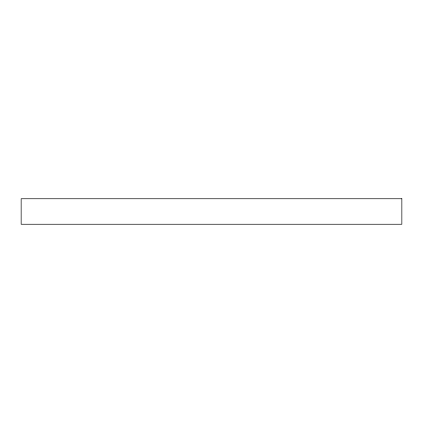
<?xml version="1.0" encoding="UTF-8"?>
<svg xmlns="http://www.w3.org/2000/svg" width="423" height="423" viewBox="0 0 423 423"><rect width="100%" height="100%" fill="white"/><g stroke="black" fill="none" stroke-linecap="round" stroke-linejoin="round"><path stroke-width="0.63" d="M401.85 198.757L21.15 198.757L21.15 224.243L401.85 224.243L401.85 198.757"/></g></svg>
